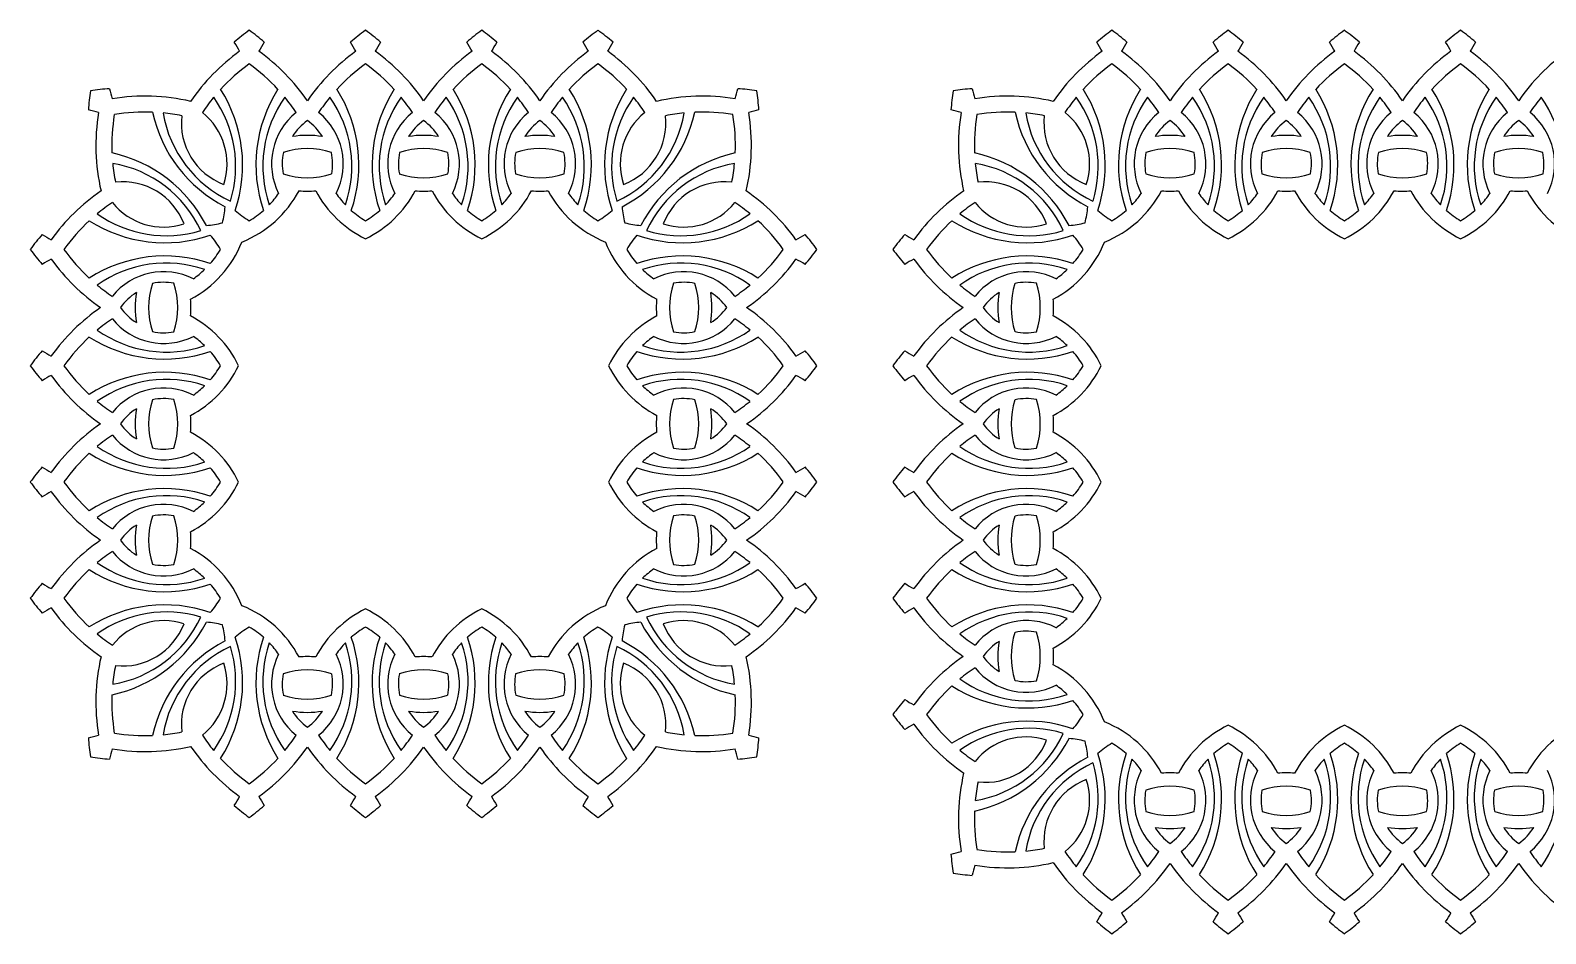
# Model space of a CAD drawing. Extents: x -69 to 469, y -246 to 206.
# Drawn here: x -68.7 to 216.5, y -224.2 to -54.3 of the extents above; entities that cross this region are included whole.
import ezdxf

# ---------------------------------------------------------------- set-up
doc = ezdxf.new("R2010")
doc.units = 0
doc.layers.get('0').update_dxf_attribs({"linetype": 'CONTINUOUS'})

msp = doc.modelspace()

# ---------------------------------------------------------------- linework, layer by layer
for centre, radius, start, end in [((-6.86, -83.01), 35.38, 125.6285, 131.4695), ((-52.51, -70.71), 26.38, 28.292, 32.5752), ((-48.07, -83.01), 35.38, 48.5305, 54.3715), ((-2.42, -70.71), 26.38, 147.4248, 151.708), ((15.02, -83.01), 35.38, 125.6285, 131.4695), ((-30.64, -70.71), 26.38, 28.292, 32.5752), ((-26.2, -83.01), 35.38, 48.5305, 54.3715), ((19.45, -70.71), 26.38, 147.4248, 151.708), ((36.89, -83.01), 35.38, 125.6285, 131.4695), ((-8.77, -70.71), 26.38, 28.292, 32.5752), ((-4.33, -83.01), 35.38, 48.5305, 54.3715), ((41.33, -70.71), 26.38, 147.4248, 151.708), ((58.76, -83.01), 35.38, 125.6285, 131.4695), ((13.11, -70.71), 26.38, 28.292, 32.5752), ((17.55, -83.01), 35.38, 48.5305, 54.3715), ((63.2, -70.71), 26.38, 147.4248, 151.708), ((155.46, -83.01), 35.38, 125.6285, 131.4695), ((109.81, -70.71), 26.38, 28.292, 32.5752), ((114.25, -83.01), 35.38, 48.5305, 54.3715), ((159.9, -70.71), 26.38, 147.4248, 151.708), ((177.34, -83.01), 35.38, 125.6285, 131.4695), ((131.68, -70.71), 26.38, 28.292, 32.5752), ((136.12, -83.01), 35.38, 48.5305, 54.3715), ((181.78, -70.71), 26.38, 147.4248, 151.708), ((199.21, -83.01), 35.38, 125.6285, 131.4695), ((153.55, -70.71), 26.38, 28.292, 32.5752), ((157.99, -83.01), 35.38, 48.5305, 54.3715), ((203.65, -70.71), 26.38, 147.4248, 151.708), ((221.08, -83.01), 35.38, 125.6285, 131.4695), ((175.43, -70.71), 26.38, 28.292, 32.5752), ((179.87, -83.01), 35.38, 48.5305, 54.3715), ((225.52, -70.71), 26.38, 147.4248, 151.708), ((-6.86, -89.35), 38.38, 125.7627, 145.5271), ((-48.07, -89.35), 38.38, 34.718, 54.2373), ((15.02, -89.35), 38.38, 125.7627, 145.282), ((-26.2, -89.35), 38.38, 34.718, 54.2373), ((36.89, -89.35), 38.38, 125.7627, 145.282), ((-4.33, -89.35), 38.38, 34.718, 54.2373), ((58.76, -89.35), 38.38, 125.7627, 145.282), ((17.55, -89.35), 38.38, 34.4729, 54.2373), ((155.46, -89.35), 38.38, 125.7627, 145.5271), ((114.25, -89.35), 38.38, 34.718, 54.2373), ((177.34, -89.35), 38.38, 125.7627, 145.282), ((136.12, -89.35), 38.38, 34.718, 54.2373), ((199.21, -89.35), 38.38, 125.7627, 145.282), ((157.99, -89.35), 38.38, 34.718, 54.2373), ((221.08, -89.35), 38.38, 125.7627, 145.282), ((179.87, -89.35), 38.38, 34.718, 54.2373), ((242.95, -89.35), 38.38, 125.7627, 145.282), ((-6.86, -89.35), 35.38, 125.6285, 137.3105), ((-48.07, -89.35), 35.38, 42.6895, 54.3715), ((15.02, -89.35), 35.38, 125.6285, 137.3105), ((-26.2, -89.35), 35.38, 42.6895, 54.3715), ((36.89, -89.35), 35.38, 125.6285, 137.3105), ((-4.33, -89.35), 35.38, 42.6895, 54.3715), ((58.76, -89.35), 35.38, 125.6285, 137.3105), ((17.55, -89.35), 35.38, 42.6895, 54.3715), ((155.46, -89.35), 35.38, 125.6285, 137.3105), ((114.25, -89.35), 35.38, 42.6895, 54.3715), ((177.34, -89.35), 35.38, 125.6285, 137.3105), ((136.12, -89.35), 35.38, 42.6895, 54.3715), ((199.21, -89.35), 35.38, 125.6285, 137.3105), ((157.99, -89.35), 35.38, 42.6895, 54.3715), ((221.08, -89.35), 35.38, 125.6285, 137.3105), ((179.87, -89.35), 35.38, 42.6895, 54.3715), ((-51.57, -100.55), 35.38, 93.5305, 99.3715), ((-27.99, -59.56), 26.38, 192.4248, 196.708), ((-55.09, -79.56), 26.38, 341.0516, 32.5752), ((0.16, -79.56), 26.38, 147.4248, 198.9484), ((-33.21, -79.56), 26.38, 341.0516, 32.5752), ((22.03, -79.56), 26.38, 147.4248, 198.9484), ((-11.34, -79.56), 26.38, 341.0516, 32.5752), ((43.9, -79.56), 26.38, 147.4248, 198.9484), ((10.53, -79.56), 26.38, 341.0516, 32.5752), ((65.77, -79.56), 26.38, 147.4248, 198.9484), ((38.68, -59.56), 26.38, 343.292, 347.5752), ((62.26, -100.55), 35.38, 80.6285, 86.4695), ((110.75, -100.55), 35.38, 93.5305, 99.3715), ((134.33, -59.56), 26.38, 192.4248, 196.708), ((107.23, -79.56), 26.38, 341.0516, 32.5752), ((162.48, -79.56), 26.38, 147.4248, 198.9484), ((129.11, -79.56), 26.38, 341.0516, 32.5752), ((184.35, -79.56), 26.38, 147.4248, 198.9484), ((150.98, -79.56), 26.38, 341.0516, 32.5752), ((206.22, -79.56), 26.38, 147.4248, 198.9484), ((172.85, -79.56), 26.38, 341.0516, 32.5752), ((228.1, -79.56), 26.38, 147.4248, 198.9484), ((-22.43, -71.4), 35.38, 170.6285, 176.4695), ((-47.09, -105.02), 38.38, 77.0503, 99.2373), ((-6.86, -89.35), 35.38, 140.5322, 146.2865), ((-52.41, -79.81), 22.38, 342.9384, 35.3748), ((-2.52, -79.81), 22.38, 144.6252, 198.9261), ((-48.07, -89.35), 35.38, 33.7135, 39.4678), ((15.02, -89.35), 35.38, 140.5322, 146.2865), ((-30.54, -79.81), 22.38, 341.0739, 35.3748), ((19.36, -79.81), 22.38, 144.6252, 198.9261), ((-26.2, -89.35), 35.38, 33.7135, 39.4678), ((36.89, -89.35), 35.38, 140.5322, 146.2865), ((-8.67, -79.81), 22.38, 341.0739, 35.3748), ((41.23, -79.81), 22.38, 144.6252, 198.9261), ((-4.33, -89.35), 35.38, 33.7135, 39.4678), ((58.76, -89.35), 35.38, 140.5322, 146.2865), ((13.21, -79.81), 22.38, 341.0739, 35.3748), ((63.1, -79.81), 22.38, 144.6252, 197.0616), ((17.55, -89.35), 35.38, 33.7135, 39.4678), ((57.78, -105.02), 38.38, 80.7627, 102.9497), ((33.12, -71.4), 35.38, 3.5305, 9.3715), ((139.89, -71.4), 35.38, 170.6285, 176.4695), ((115.23, -105.02), 38.38, 77.0503, 99.2373), ((155.46, -89.35), 35.38, 140.5322, 146.2865), ((109.91, -79.81), 22.38, 342.9384, 35.3748), ((159.8, -79.81), 22.38, 144.6252, 198.9261), ((114.25, -89.35), 35.38, 33.7135, 39.4678), ((177.34, -89.35), 35.38, 140.5322, 146.2865), ((131.78, -79.81), 22.38, 341.0739, 35.3748), ((181.68, -79.81), 22.38, 144.6252, 198.9261), ((136.12, -89.35), 35.38, 33.7135, 39.4678), ((199.21, -89.35), 35.38, 140.5322, 146.2865), ((153.65, -79.81), 22.38, 341.0739, 35.3748), ((203.55, -79.81), 22.38, 144.6252, 198.9261), ((157.99, -89.35), 35.38, 33.7135, 39.4678), ((221.08, -89.35), 35.38, 140.5322, 146.2865), ((175.53, -79.81), 22.38, 341.0739, 35.3748), ((225.42, -79.81), 22.38, 144.6252, 198.9261), ((179.87, -89.35), 35.38, 33.7135, 39.4678), ((242.95, -89.35), 35.38, 140.5322, 146.2865), ((197.4, -79.81), 22.38, 341.0739, 35.3748), ((-63.41, -94.98), 26.38, 73.292, 77.5752), ((-17.95, -75.88), 38.38, 170.7627, 192.9302), ((-17.95, -75.88), 35.38, 170.6285, 182.3105), ((-47.09, -105.02), 35.38, 87.6895, 99.3715), ((-19.91, -64), 26.38, 192.4248, 242.6902), ((-21.62, -66.07), 22.38, 189.6252, 245.1644), ((-47.09, -105.02), 35.38, 78.7135, 84.4678), ((-27.87, -71.67), 12.38, 173.7736, 249.1051), ((-44.03, -79.36), 12.38, 341.7411, 51.2264), ((-10.89, -79.36), 12.38, 128.7736, 206.8507), ((-10.89, -79.36), 9.88, 124.7779, 148.8466), ((-22.16, -79.36), 9.88, 31.1534, 55.2221), ((-22.16, -79.36), 12.38, 333.1493, 51.2264), ((10.98, -79.36), 12.38, 128.7736, 206.8507), ((10.98, -79.36), 9.88, 124.7779, 148.8466), ((-0.29, -79.36), 9.88, 31.1534, 55.2221), ((-0.29, -79.36), 12.38, 333.1493, 51.2264), ((32.85, -79.36), 12.38, 128.7736, 206.8507), ((32.85, -79.36), 9.88, 124.7779, 148.8466), ((21.58, -79.36), 9.88, 31.1534, 55.2221), ((21.58, -79.36), 12.38, 333.1493, 51.2264), ((32.31, -66.07), 22.38, 294.8356, 350.3748), ((54.72, -79.36), 12.38, 128.7736, 198.2589), ((30.6, -64), 26.38, 297.3098, 347.5752), ((38.55, -71.67), 12.38, 290.8949, 6.2264), ((57.78, -105.02), 35.38, 95.5322, 101.2865), ((57.78, -105.02), 35.38, 80.6285, 92.3105), ((28.64, -75.88), 35.38, 357.6895, 9.3715), ((28.64, -75.88), 38.38, 347.0698, 9.2373), ((74.1, -94.98), 26.38, 102.4248, 106.708), ((98.91, -94.98), 26.38, 73.292, 77.5752), ((144.37, -75.88), 38.38, 170.7627, 192.9302), ((144.37, -75.88), 35.38, 170.6285, 182.3105), ((115.23, -105.02), 35.38, 87.6895, 99.3715), ((142.41, -64), 26.38, 192.4248, 242.6902), ((140.7, -66.07), 22.38, 189.6252, 245.1644), ((115.23, -105.02), 35.38, 78.7135, 84.4678), ((134.45, -71.67), 12.38, 173.7736, 249.1051), ((118.29, -79.36), 12.38, 341.7411, 51.2264), ((151.43, -79.36), 12.38, 128.7736, 206.8507), ((151.43, -79.36), 9.88, 124.7779, 148.8466), ((140.16, -79.36), 9.88, 31.1534, 55.2221), ((140.16, -79.36), 12.38, 333.1493, 51.2264), ((173.3, -79.36), 12.38, 128.7736, 206.8507), ((173.3, -79.36), 9.88, 124.7779, 148.8466), ((162.03, -79.36), 9.88, 31.1534, 55.2221), ((162.03, -79.36), 12.38, 333.1493, 51.2264), ((195.17, -79.36), 12.38, 128.7736, 206.8507), ((195.17, -79.36), 9.88, 124.7779, 148.8466), ((183.9, -79.36), 9.88, 31.1534, 55.2221), ((183.9, -79.36), 12.38, 333.1493, 51.2264), ((217.04, -79.36), 12.38, 128.7736, 206.8507), ((217.04, -79.36), 9.88, 124.7779, 148.8466), ((205.78, -79.36), 9.88, 31.1534, 55.2221), ((205.78, -79.36), 12.38, 333.1493, 51.2264), ((-16.53, -91.02), 17.01, 80.4597, 99.5403), ((5.34, -91.02), 17.01, 80.4597, 99.5403), ((27.22, -91.02), 17.01, 80.4597, 99.5403), ((145.79, -91.02), 17.01, 80.4597, 99.5403), ((167.67, -91.02), 17.01, 80.4597, 99.5403), ((189.54, -91.02), 17.01, 80.4597, 99.5403), ((211.41, -91.02), 17.01, 80.4597, 99.5403), ((-16.53, -91.02), 14.51, 71.8286, 108.1714), ((5.34, -91.02), 14.51, 71.8286, 108.1714), ((27.22, -91.02), 14.51, 71.8286, 108.1714), ((145.79, -91.02), 14.51, 71.8286, 108.1714), ((167.67, -91.02), 14.51, 71.8286, 108.1714), ((189.54, -91.02), 14.51, 71.8286, 108.1714), ((211.41, -91.02), 14.51, 71.8286, 108.1714), ((-58.97, -103.07), 26.38, 27.3098, 77.5752), ((-56.9, -101.35), 22.38, 24.9164, 80.3748), ((-17.95, -75.88), 35.38, 185.5322, 191.2865), ((-10.89, -79.36), 10.38, 168.2047, 190.5365), ((-22.16, -79.36), 10.38, 349.4635, 11.7953), ((10.98, -79.36), 10.38, 168.2047, 190.5365), ((-0.29, -79.36), 10.38, 349.4635, 11.7953), ((32.85, -79.36), 10.38, 168.2047, 190.5365), ((21.58, -79.36), 10.38, 349.4635, 11.7953), ((69.66, -103.07), 26.38, 102.4248, 152.6902), ((67.59, -101.35), 22.38, 99.6252, 155.0836), ((28.64, -75.88), 35.38, 348.7135, 354.4678), ((103.35, -103.07), 26.38, 27.3098, 77.5752), ((105.42, -101.35), 22.38, 24.9164, 80.3748), ((144.37, -75.88), 35.38, 185.5322, 191.2865), ((151.43, -79.36), 10.38, 168.2047, 190.5365), ((140.16, -79.36), 10.38, 349.4635, 11.7953), ((173.3, -79.36), 10.38, 168.2047, 190.5365), ((162.03, -79.36), 10.38, 349.4635, 11.7953), ((195.17, -79.36), 10.38, 168.2047, 190.5365), ((183.9, -79.36), 10.38, 349.4635, 11.7953), ((217.04, -79.36), 10.38, 168.2047, 190.5365), ((205.78, -79.36), 10.38, 349.4635, 11.7953), ((-16.53, -67.49), 14.51, 251.645, 288.355), ((5.34, -67.49), 14.51, 251.645, 288.355), ((27.22, -67.49), 14.51, 251.645, 288.355), ((145.79, -67.49), 14.51, 251.645, 288.355), ((167.67, -67.49), 14.51, 251.645, 288.355), ((189.54, -67.49), 14.51, 251.645, 288.355), ((211.41, -67.49), 14.51, 251.645, 288.355), ((-33.58, -116.07), 38.38, 124.5634, 144.2373), ((-51.3, -95.11), 12.38, 21.0343, 96.2264), ((-36.53, -74.71), 20.83, 291.6384, 332.2115), ((-36.53, -74.71), 17.83, 316.1138, 324.9531), ((-16.53, -67.49), 17.01, 264.6766, 275.3234), ((3.48, -74.71), 20.83, 207.7885, 244.1866), ((3.48, -74.71), 17.83, 215.0469, 223.8862), ((-14.66, -74.71), 20.83, 295.8134, 332.2115), ((-14.66, -74.71), 17.83, 316.1138, 324.9531), ((5.34, -67.49), 17.01, 264.6766, 275.3234), ((25.35, -74.71), 20.83, 207.7885, 244.1866), ((25.35, -74.71), 17.83, 215.0469, 223.8862), ((7.21, -74.71), 20.83, 295.8134, 332.2115), ((7.21, -74.71), 17.83, 316.1138, 324.9531), ((27.22, -67.49), 17.01, 264.6766, 275.3234), ((47.22, -74.71), 20.83, 207.7885, 248.3616), ((47.22, -74.71), 17.83, 215.0469, 223.8862), ((61.99, -95.11), 12.38, 83.7736, 158.9657), ((44.27, -116.07), 38.38, 35.7627, 55.4366), ((128.74, -116.07), 38.38, 124.5634, 144.2373), ((111.02, -95.11), 12.38, 21.0343, 96.2264), ((125.79, -74.71), 20.83, 291.6384, 332.2115), ((125.79, -74.71), 17.83, 316.1138, 324.9531), ((145.79, -67.49), 17.01, 264.6766, 275.3234), ((165.8, -74.71), 20.83, 207.7885, 244.1866), ((165.8, -74.71), 17.83, 215.0469, 223.8862), ((147.66, -74.71), 20.83, 295.8134, 332.2115), ((147.66, -74.71), 17.83, 316.1138, 324.9531), ((167.67, -67.49), 17.01, 264.6766, 275.3234), ((187.67, -74.71), 20.83, 207.7885, 244.1866), ((187.67, -74.71), 17.83, 215.0469, 223.8862), ((169.53, -74.71), 20.83, 295.8134, 332.2115), ((169.53, -74.71), 17.83, 316.1138, 324.9531), ((189.54, -67.49), 17.01, 264.6766, 275.3234), ((209.54, -74.71), 20.83, 207.7885, 244.1866), ((209.54, -74.71), 17.83, 215.0469, 223.8862), ((191.4, -74.71), 20.83, 295.8134, 332.2115), ((191.4, -74.71), 17.83, 316.1138, 324.9531), ((211.41, -67.49), 17.01, 264.6766, 275.3234), ((231.42, -74.71), 20.83, 207.7885, 248.3616), ((-33.58, -116.07), 35.38, 123.7135, 129.4678), ((-43.57, -78.89), 12.38, 218.7736, 287.9773), ((-49.78, -86.02), 17.83, 345.5773, 355.4292), ((-18.39, -74.71), 17.83, 228.7979, 239.4227), ((-36.53, -74.71), 17.83, 300.5773, 311.2021), ((3.48, -74.71), 17.83, 228.7979, 239.4227), ((-14.66, -74.71), 17.83, 300.5773, 311.2021), ((25.35, -74.71), 17.83, 228.7979, 239.4227), ((7.21, -74.71), 17.83, 300.5773, 311.2021), ((47.22, -74.71), 17.83, 228.7979, 239.4227), ((29.08, -74.71), 17.83, 300.5773, 311.2021), ((60.47, -86.02), 17.83, 184.5708, 194.4227), ((54.26, -78.89), 12.38, 252.0227, 321.2264), ((44.27, -116.07), 35.38, 50.5322, 56.2865), ((128.74, -116.07), 35.38, 123.7135, 129.4678), ((118.75, -78.89), 12.38, 218.7736, 287.9773), ((112.54, -86.02), 17.83, 345.5773, 355.4292), ((143.93, -74.71), 17.83, 228.7979, 239.4227), ((125.79, -74.71), 17.83, 300.5773, 311.2021), ((165.8, -74.71), 17.83, 228.7979, 239.4227), ((147.66, -74.71), 17.83, 300.5773, 311.2021), ((187.67, -74.71), 17.83, 228.7979, 239.4227), ((169.53, -74.71), 17.83, 300.5773, 311.2021), ((209.54, -74.71), 17.83, 228.7979, 239.4227), ((191.4, -74.71), 17.83, 300.5773, 311.2021), ((-33.58, -116.07), 35.38, 132.6895, 144.3715), ((-43.37, -67.84), 26.38, 237.4248, 288.9484), ((-43.11, -70.52), 22.38, 234.6252, 286.9001), ((-36.96, -73.19), 17.83, 274.5708, 284.4227), ((47.64, -73.19), 17.83, 255.5773, 265.4292), ((54.05, -67.84), 26.38, 251.0516, 302.5752), ((53.8, -70.52), 22.38, 253.0999, 305.3748), ((44.27, -116.07), 35.38, 35.6285, 47.3105), ((128.74, -116.07), 35.38, 132.6895, 144.3715), ((118.96, -67.84), 26.38, 237.4248, 288.9484), ((119.21, -70.52), 22.38, 234.6252, 286.9001), ((125.36, -73.19), 17.83, 274.5708, 284.4227), ((-39.91, -116.07), 35.38, 138.5305, 144.3715), ((-52.22, -70.42), 26.38, 237.4248, 241.708), ((-48.22, -86.39), 20.83, 297.7885, 338.3616), ((-48.22, -104.53), 17.83, 30.5773, 41.2021), ((58.91, -86.39), 20.83, 201.6384, 242.2115), ((58.91, -104.53), 17.83, 138.7979, 149.4227), ((62.91, -70.42), 26.38, 298.292, 302.5752), ((50.6, -116.07), 35.38, 35.6285, 41.4695), ((122.41, -116.07), 35.38, 138.5305, 144.3715), ((110.1, -70.42), 26.38, 237.4248, 241.708), ((114.1, -86.39), 20.83, 297.7885, 338.3616), ((114.1, -104.53), 17.83, 30.5773, 41.2021), ((-39.91, -74.86), 35.38, 215.6285, 221.4695), ((-33.58, -74.86), 35.38, 215.6285, 227.3105), ((-43.37, -123.08), 26.38, 71.0516, 122.5752), ((-48.22, -86.39), 17.83, 318.7979, 329.4227), ((58.91, -86.39), 17.83, 210.5773, 221.2021), ((54.05, -123.08), 26.38, 57.4248, 108.9484), ((44.27, -74.86), 35.38, 312.6895, 324.3715), ((50.6, -74.86), 35.38, 318.5305, 324.3715), ((122.41, -74.86), 35.38, 215.6285, 221.4695), ((128.74, -74.86), 35.38, 215.6285, 227.3105), ((118.96, -123.08), 26.38, 71.0516, 122.5752), ((114.1, -86.39), 17.83, 318.7979, 329.4227), ((-52.22, -120.51), 26.38, 118.292, 122.5752), ((-33.58, -74.86), 38.38, 215.7627, 235.282), ((-43.11, -120.41), 22.38, 71.0739, 125.3748), ((-43.57, -112.03), 12.38, 63.1493, 141.2264), ((-48.22, -86.39), 17.83, 305.0469, 313.8862), ((53.8, -120.41), 22.38, 54.6252, 108.9261), ((58.91, -86.39), 17.83, 226.1138, 234.9531), ((54.26, -112.03), 12.38, 38.7736, 116.8507), ((44.27, -74.86), 38.38, 304.718, 324.2373), ((62.91, -120.51), 26.38, 57.4248, 61.708), ((110.1, -120.51), 26.38, 118.292, 122.5752), ((128.74, -74.86), 38.38, 215.7627, 235.282), ((119.21, -120.41), 22.38, 71.0739, 125.3748), ((118.75, -112.03), 12.38, 63.1493, 141.2264), ((114.1, -86.39), 17.83, 305.0469, 313.8862), ((-33.58, -74.86), 35.38, 230.5322, 236.2865), ((-31.91, -106.4), 14.51, 161.8286, 198.1714), ((-43.57, -112.03), 10.38, 79.4635, 101.7953), ((-55.44, -106.4), 14.51, 341.645, 18.355), ((66.13, -106.4), 14.51, 161.645, 198.355), ((54.26, -112.03), 10.38, 78.2047, 100.5365), ((42.59, -106.4), 14.51, 341.8286, 18.1714), ((44.27, -74.86), 35.38, 303.7135, 309.4678), ((128.74, -74.86), 35.38, 230.5322, 236.2865), ((130.41, -106.4), 14.51, 161.8286, 198.1714), ((118.75, -112.03), 10.38, 79.4635, 101.7953), ((106.88, -106.4), 14.51, 341.645, 18.355), ((-43.57, -112.03), 9.88, 121.1534, 145.2221), ((-31.91, -106.4), 17.01, 170.4597, 189.5403), ((-55.44, -106.4), 17.01, 354.6766, 5.3234), ((66.13, -106.4), 17.01, 174.6766, 185.3234), ((54.26, -112.03), 9.88, 34.7779, 58.8466), ((42.59, -106.4), 17.01, 350.4597, 9.5403), ((118.75, -112.03), 9.88, 121.1534, 145.2221), ((130.41, -106.4), 17.01, 170.4597, 189.5403), ((106.88, -106.4), 17.01, 354.6766, 5.3234), ((-33.58, -137.94), 38.38, 124.718, 144.2373), ((-43.57, -100.77), 9.88, 214.7779, 238.8466), ((-48.22, -126.41), 20.83, 25.8134, 62.2115), ((58.91, -126.41), 20.83, 117.7885, 154.1866), ((54.26, -100.77), 9.88, 301.1534, 325.2221), ((44.27, -137.94), 38.38, 35.7627, 55.282), ((128.74, -137.94), 38.38, 124.718, 144.2373), ((118.75, -100.77), 9.88, 214.7779, 238.8466), ((114.1, -126.41), 20.83, 25.8134, 62.2115), ((-33.58, -137.94), 35.38, 123.7135, 129.4678), ((-43.11, -92.39), 22.38, 234.6252, 288.9261), ((-43.57, -100.77), 12.38, 218.7736, 296.8507), ((-43.57, -100.77), 10.38, 258.2047, 280.5365), ((53.8, -92.39), 22.38, 251.0739, 305.3748), ((54.26, -100.77), 12.38, 243.1493, 321.2264), ((54.26, -100.77), 10.38, 259.4635, 281.7953), ((44.27, -137.94), 35.38, 50.5322, 56.2865), ((128.74, -137.94), 35.38, 123.7135, 129.4678), ((119.21, -92.39), 22.38, 234.6252, 288.9261), ((118.75, -100.77), 12.38, 218.7736, 296.8507), ((118.75, -100.77), 10.38, 258.2047, 280.5365), ((-33.58, -137.94), 35.38, 132.6895, 144.3715), ((-43.37, -89.71), 26.38, 237.4248, 288.9484), ((-48.22, -126.41), 17.83, 46.1138, 54.9531), ((54.05, -89.71), 26.38, 251.0516, 302.5752), ((58.91, -126.41), 17.83, 125.0469, 133.8862), ((44.27, -137.94), 35.38, 35.6285, 47.3105), ((128.74, -137.94), 35.38, 132.6895, 144.3715), ((118.96, -89.71), 26.38, 237.4248, 288.9484), ((114.1, -126.41), 17.83, 46.1138, 54.9531), ((-39.91, -137.94), 35.38, 138.5305, 144.3715), ((-52.22, -92.29), 26.38, 237.4248, 241.708), ((-48.22, -126.41), 17.83, 30.5773, 41.2021), ((58.91, -126.41), 17.83, 138.7979, 149.4227), ((62.91, -92.29), 26.38, 298.292, 302.5752), ((50.6, -137.94), 35.38, 35.6285, 41.4695), ((122.41, -137.94), 35.38, 138.5305, 144.3715), ((110.1, -92.29), 26.38, 237.4248, 241.708), ((114.1, -126.41), 17.83, 30.5773, 41.2021), ((-39.91, -96.73), 35.38, 215.6285, 221.4695), ((-52.22, -142.38), 26.38, 118.292, 122.5752), ((-33.58, -96.73), 38.38, 215.7627, 235.282), ((-33.58, -96.73), 35.38, 215.6285, 227.3105), ((-43.37, -144.96), 26.38, 71.0516, 122.5752), ((-48.22, -108.26), 20.83, 297.7885, 334.1866), ((-48.22, -108.26), 17.83, 318.7979, 329.4227), ((58.91, -108.26), 20.83, 205.8134, 242.2115), ((58.91, -108.26), 17.83, 210.5773, 221.2021), ((54.05, -144.96), 26.38, 57.4248, 108.9484), ((44.27, -96.73), 38.38, 304.718, 324.2373), ((44.27, -96.73), 35.38, 312.6895, 324.3715), ((62.91, -142.38), 26.38, 57.4248, 61.708), ((50.6, -96.73), 35.38, 318.5305, 324.3715), ((122.41, -96.73), 35.38, 215.6285, 221.4695), ((110.1, -142.38), 26.38, 118.292, 122.5752), ((128.74, -96.73), 38.38, 215.7627, 235.282), ((128.74, -96.73), 35.38, 215.6285, 227.3105), ((118.96, -144.96), 26.38, 71.0516, 122.5752), ((114.1, -108.26), 20.83, 297.7885, 334.1866), ((114.1, -108.26), 17.83, 318.7979, 329.4227), ((-43.11, -142.28), 22.38, 71.0739, 125.3748), ((-43.57, -133.9), 12.38, 63.1493, 141.2264), ((-48.22, -108.26), 17.83, 305.0469, 313.8862), ((53.8, -142.28), 22.38, 54.6252, 108.9261), ((58.91, -108.26), 17.83, 226.1138, 234.9531), ((54.26, -133.9), 12.38, 38.7736, 116.8507), ((119.21, -142.28), 22.38, 71.0739, 125.3748), ((118.75, -133.9), 12.38, 63.1493, 141.2264), ((114.1, -108.26), 17.83, 305.0469, 313.8862), ((-33.58, -96.73), 35.38, 230.5322, 236.2865), ((-43.57, -133.9), 9.88, 121.1534, 145.2221), ((-31.91, -128.27), 17.01, 170.4597, 189.5403), ((-31.91, -128.27), 14.51, 161.8286, 198.1714), ((-43.57, -133.9), 10.38, 79.4635, 101.7953), ((-55.44, -128.27), 14.51, 341.645, 18.355), ((66.13, -128.27), 14.51, 161.645, 198.355), ((54.26, -133.9), 10.38, 78.2047, 100.5365), ((42.59, -128.27), 14.51, 341.8286, 18.1714), ((42.59, -128.27), 17.01, 350.4597, 9.5403), ((54.26, -133.9), 9.88, 34.7779, 58.8466), ((44.27, -96.73), 35.38, 303.7135, 309.4678), ((128.74, -96.73), 35.38, 230.5322, 236.2865), ((118.75, -133.9), 9.88, 121.1534, 145.2221), ((130.41, -128.27), 17.01, 170.4597, 189.5403), ((130.41, -128.27), 14.51, 161.8286, 198.1714), ((118.75, -133.9), 10.38, 79.4635, 101.7953), ((106.88, -128.27), 14.51, 341.645, 18.355), ((-33.58, -159.81), 38.38, 124.718, 144.2373), ((-43.57, -122.64), 9.88, 214.7779, 238.8466), ((-55.44, -128.27), 17.01, 354.6766, 5.3234), ((66.13, -128.27), 17.01, 174.6766, 185.3234), ((54.26, -122.64), 9.88, 301.1534, 325.2221), ((44.27, -159.81), 38.38, 35.7627, 55.282), ((128.74, -159.81), 38.38, 124.718, 144.2373), ((118.75, -122.64), 9.88, 214.7779, 238.8466), ((106.88, -128.27), 17.01, 354.6766, 5.3234), ((-33.58, -159.81), 35.38, 123.7135, 129.4678), ((-43.57, -122.64), 12.38, 218.7736, 296.8507), ((-48.22, -148.28), 20.83, 25.8134, 62.2115), ((58.91, -148.28), 20.83, 117.7885, 154.1866), ((54.26, -122.64), 12.38, 243.1493, 321.2264), ((44.27, -159.81), 35.38, 50.5322, 56.2865), ((128.74, -159.81), 35.38, 123.7135, 129.4678), ((118.75, -122.64), 12.38, 218.7736, 296.8507), ((114.1, -148.28), 20.83, 25.8134, 62.2115), ((-33.58, -159.81), 35.38, 132.6895, 144.3715), ((-43.37, -111.58), 26.38, 237.4248, 288.9484), ((-43.11, -114.26), 22.38, 234.6252, 288.9261), ((-43.57, -122.64), 10.38, 258.2047, 280.5365), ((-48.22, -148.28), 17.83, 46.1138, 54.9531), ((54.05, -111.58), 26.38, 251.0516, 302.5752), ((53.8, -114.26), 22.38, 251.0739, 305.3748), ((58.91, -148.28), 17.83, 125.0469, 133.8862), ((54.26, -122.64), 10.38, 259.4635, 281.7953), ((44.27, -159.81), 35.38, 35.6285, 47.3105), ((128.74, -159.81), 35.38, 132.6895, 144.3715), ((118.96, -111.58), 26.38, 237.4248, 288.9484), ((119.21, -114.26), 22.38, 234.6252, 288.9261), ((118.75, -122.64), 10.38, 258.2047, 280.5365), ((114.1, -148.28), 17.83, 46.1138, 54.9531), ((-39.91, -159.81), 35.38, 138.5305, 144.3715), ((-52.22, -114.16), 26.38, 237.4248, 241.708), ((-48.22, -148.28), 17.83, 30.5773, 41.2021), ((58.91, -148.28), 17.83, 138.7979, 149.4227), ((62.91, -114.16), 26.38, 298.292, 302.5752), ((50.6, -159.81), 35.38, 35.6285, 41.4695), ((122.41, -159.81), 35.38, 138.5305, 144.3715), ((110.1, -114.16), 26.38, 237.4248, 241.708), ((114.1, -148.28), 17.83, 30.5773, 41.2021), ((-39.91, -118.6), 35.38, 215.6285, 221.4695), ((-33.58, -118.6), 35.38, 215.6285, 227.3105), ((-48.22, -130.14), 20.83, 297.7885, 334.1866), ((-48.22, -130.14), 17.83, 318.7979, 329.4227), ((58.91, -130.14), 20.83, 205.8134, 242.2115), ((58.91, -130.14), 17.83, 210.5773, 221.2021), ((44.27, -118.6), 35.38, 312.6895, 324.3715), ((50.6, -118.6), 35.38, 318.5305, 324.3715), ((122.41, -118.6), 35.38, 215.6285, 221.4695), ((128.74, -118.6), 35.38, 215.6285, 227.3105), ((114.1, -130.14), 20.83, 297.7885, 334.1866), ((114.1, -130.14), 17.83, 318.7979, 329.4227), ((-52.22, -164.25), 26.38, 118.292, 122.5752), ((-33.58, -118.6), 38.38, 215.7627, 235.282), ((-43.37, -166.83), 26.38, 71.0516, 122.5752), ((-43.11, -164.15), 22.38, 71.0739, 125.3748), ((54.05, -166.83), 26.38, 57.4248, 108.9484), ((53.8, -164.15), 22.38, 54.6252, 108.9261), ((44.27, -118.6), 38.38, 304.718, 324.2373), ((62.91, -164.25), 26.38, 57.4248, 61.708), ((110.1, -164.25), 26.38, 118.292, 122.5752), ((128.74, -118.6), 38.38, 215.7627, 235.282), ((118.96, -166.83), 26.38, 71.0516, 122.5752), ((119.21, -164.15), 22.38, 71.0739, 125.3748), ((-43.57, -155.78), 12.38, 63.1493, 141.2264), ((-43.57, -155.78), 10.38, 79.4635, 101.7953), ((-48.22, -130.14), 17.83, 305.0469, 313.8862), ((58.91, -130.14), 17.83, 226.1138, 234.9531), ((54.26, -155.78), 12.38, 38.7736, 116.8507), ((54.26, -155.78), 10.38, 78.2047, 100.5365), ((118.75, -155.78), 12.38, 63.1493, 141.2264), ((118.75, -155.78), 10.38, 79.4635, 101.7953), ((114.1, -130.14), 17.83, 305.0469, 313.8862), ((-33.58, -118.6), 35.38, 230.5322, 236.2865), ((-43.57, -155.78), 9.88, 121.1534, 145.2221), ((-31.91, -150.14), 17.01, 170.4597, 189.5403), ((-31.91, -150.14), 14.51, 161.8286, 198.1714), ((-55.44, -150.14), 14.51, 341.645, 18.355), ((66.13, -150.14), 14.51, 161.645, 198.355), ((42.59, -150.14), 14.51, 341.8286, 18.1714), ((42.59, -150.14), 17.01, 350.4597, 9.5403), ((54.26, -155.78), 9.88, 34.7779, 58.8466), ((44.27, -118.6), 35.38, 303.7135, 309.4678), ((128.74, -118.6), 35.38, 230.5322, 236.2865), ((118.75, -155.78), 9.88, 121.1534, 145.2221), ((130.41, -150.14), 17.01, 170.4597, 189.5403), ((130.41, -150.14), 14.51, 161.8286, 198.1714), ((106.88, -150.14), 14.51, 341.645, 18.355), ((-33.58, -181.69), 38.38, 124.718, 144.2373), ((-43.57, -144.51), 9.88, 214.7779, 238.8466), ((-55.44, -150.14), 17.01, 354.6766, 5.3234), ((66.13, -150.14), 17.01, 174.6766, 185.3234), ((54.26, -144.51), 9.88, 301.1534, 325.2221), ((44.27, -181.69), 38.38, 35.7627, 55.282), ((128.74, -181.69), 38.38, 124.718, 144.2373), ((118.75, -144.51), 9.88, 214.7779, 238.8466), ((106.88, -150.14), 17.01, 354.6766, 5.3234), ((-33.58, -181.69), 35.38, 123.7135, 129.4678), ((-43.57, -144.51), 12.38, 218.7736, 296.8507), ((-48.22, -170.15), 20.83, 21.6384, 62.2115), ((58.91, -170.15), 20.83, 117.7885, 158.3616), ((54.26, -144.51), 12.38, 243.1493, 321.2264), ((44.27, -181.69), 35.38, 50.5322, 56.2865), ((128.74, -181.69), 35.38, 123.7135, 129.4678), ((118.75, -144.51), 12.38, 218.7736, 296.8507), ((114.1, -170.15), 20.83, 25.8134, 62.2115), ((-33.58, -181.69), 35.38, 132.6895, 144.3715), ((-43.37, -133.46), 26.38, 237.4248, 288.9484), ((-43.11, -136.13), 22.38, 234.6252, 288.9261), ((-43.57, -144.51), 10.38, 258.2047, 280.5365), ((-48.22, -170.15), 17.83, 46.1138, 54.9531), ((54.05, -133.46), 26.38, 251.0516, 302.5752), ((53.8, -136.13), 22.38, 251.0739, 305.3748), ((58.91, -170.15), 17.83, 125.0469, 133.8862), ((54.26, -144.51), 10.38, 259.4635, 281.7953), ((44.27, -181.69), 35.38, 35.6285, 47.3105), ((128.74, -181.69), 35.38, 132.6895, 144.3715), ((118.96, -133.46), 26.38, 237.4248, 288.9484), ((119.21, -136.13), 22.38, 234.6252, 288.9261), ((118.75, -144.51), 10.38, 258.2047, 280.5365), ((114.1, -170.15), 17.83, 46.1138, 54.9531), ((-39.91, -181.69), 35.38, 138.5305, 144.3715), ((-52.22, -136.03), 26.38, 237.4248, 241.708), ((-48.22, -170.15), 17.83, 30.5773, 41.2021), ((58.91, -170.15), 17.83, 138.7979, 149.4227), ((62.91, -136.03), 26.38, 298.292, 302.5752), ((50.6, -181.69), 35.38, 35.6285, 41.4695), ((122.41, -181.69), 35.38, 138.5305, 144.3715), ((110.1, -136.03), 26.38, 237.4248, 241.708), ((114.1, -170.15), 17.83, 30.5773, 41.2021), ((-39.91, -140.47), 35.38, 215.6285, 221.4695), ((-33.58, -140.47), 35.38, 215.6285, 227.3105), ((-43.37, -188.7), 26.38, 71.0516, 122.5752), ((-48.22, -152.01), 17.83, 318.7979, 329.4227), ((-36.53, -181.83), 20.83, 27.7885, 68.3616), ((47.22, -181.83), 20.83, 111.6384, 152.2115), ((58.91, -152.01), 17.83, 210.5773, 221.2021), ((54.05, -188.7), 26.38, 57.4248, 108.9484), ((44.27, -140.47), 35.38, 312.6895, 324.3715), ((50.6, -140.47), 35.38, 318.5305, 324.3715), ((122.41, -140.47), 35.38, 215.6285, 221.4695), ((128.74, -140.47), 35.38, 215.6285, 227.3105), ((118.96, -188.7), 26.38, 71.0516, 122.5752), ((114.1, -152.01), 20.83, 297.7885, 334.1866), ((114.1, -152.01), 17.83, 318.7979, 329.4227), ((-52.22, -186.12), 26.38, 118.292, 122.5752), ((-33.58, -140.47), 38.38, 215.7627, 235.4366), ((-43.11, -186.03), 22.38, 73.0999, 125.3748), ((-43.57, -177.65), 12.38, 72.0227, 141.2264), ((-56.9, -155.19), 22.38, 279.6252, 335.0836), ((3.48, -181.83), 20.83, 115.8134, 152.2115), ((-14.66, -181.83), 20.83, 27.7885, 64.1866), ((25.35, -181.83), 20.83, 115.8134, 152.2115), ((7.21, -181.83), 20.83, 27.7885, 64.1866), ((53.8, -186.03), 22.38, 54.6252, 106.9001), ((67.59, -155.19), 22.38, 204.9164, 260.3748), ((54.26, -177.65), 12.38, 38.7736, 107.9773), ((44.27, -140.47), 38.38, 304.5634, 324.2373), ((62.91, -186.12), 26.38, 57.4248, 61.708), ((110.1, -186.12), 26.38, 118.292, 122.5752), ((128.74, -140.47), 38.38, 215.7627, 235.282), ((119.21, -186.03), 22.38, 71.0739, 125.3748), ((118.75, -177.65), 12.38, 63.1493, 141.2264), ((114.1, -152.01), 17.83, 305.0469, 313.8862), ((-33.58, -140.47), 35.38, 230.5322, 236.2865), ((-58.97, -153.48), 26.38, 282.4248, 332.6902), ((-51.3, -161.43), 12.38, 263.7736, 338.9657), ((-36.96, -183.35), 17.83, 75.5773, 85.4292), ((-49.78, -170.52), 17.83, 4.5708, 14.4227), ((-18.39, -181.83), 17.83, 120.5773, 131.2021), ((-36.53, -181.83), 17.83, 48.7979, 59.4227), ((3.48, -181.83), 17.83, 120.5773, 131.2021), ((-14.66, -181.83), 17.83, 48.7979, 59.4227), ((25.35, -181.83), 17.83, 120.5773, 131.2021), ((7.21, -181.83), 17.83, 48.7979, 59.4227), ((47.22, -181.83), 17.83, 120.5773, 131.2021), ((29.08, -181.83), 17.83, 48.7979, 59.4227), ((60.47, -170.52), 17.83, 165.5773, 175.4292), ((47.64, -183.35), 17.83, 94.5708, 104.4227), ((69.66, -153.48), 26.38, 207.3098, 257.5752), ((61.99, -161.43), 12.38, 201.0343, 276.2264), ((44.27, -140.47), 35.38, 303.7135, 309.4678), ((128.74, -140.47), 35.38, 230.5322, 236.2865), ((130.41, -172.01), 14.51, 161.8286, 198.1714), ((118.75, -177.65), 10.38, 79.4635, 101.7953), ((106.88, -172.01), 14.51, 341.645, 18.355), ((-19.91, -192.54), 26.38, 117.3098, 167.5752), ((-21.62, -190.47), 22.38, 114.8356, 170.3748), ((-52.41, -176.73), 22.38, 324.6252, 17.0616), ((-55.09, -176.98), 26.38, 327.4248, 18.9484), ((0.16, -176.98), 26.38, 161.0516, 212.5752), ((-2.52, -176.73), 22.38, 161.0739, 215.3748), ((-36.53, -181.83), 17.83, 35.0469, 43.8862), ((-30.54, -176.73), 22.38, 324.6252, 18.9261), ((3.48, -181.83), 17.83, 136.1138, 144.9531), ((-33.21, -176.98), 26.38, 327.4248, 18.9484), ((22.03, -176.98), 26.38, 161.0516, 212.5752), ((19.36, -176.73), 22.38, 161.0739, 215.3748), ((-14.66, -181.83), 17.83, 35.0469, 43.8862), ((-8.67, -176.73), 22.38, 324.6252, 18.9261), ((25.35, -181.83), 17.83, 136.1138, 144.9531), ((-11.34, -176.98), 26.38, 327.4248, 18.9484), ((43.9, -176.98), 26.38, 161.0516, 212.5752), ((41.23, -176.73), 22.38, 161.0739, 215.3748), ((7.21, -181.83), 17.83, 35.0469, 43.8862), ((13.21, -176.73), 22.38, 324.6252, 18.9261), ((47.22, -181.83), 17.83, 136.1138, 144.9531), ((10.53, -176.98), 26.38, 327.4248, 18.9484), ((65.77, -176.98), 26.38, 161.0516, 212.5752), ((63.1, -176.73), 22.38, 162.9384, 215.3748), ((32.31, -190.47), 22.38, 9.6252, 65.1644), ((30.6, -192.54), 26.38, 12.4248, 62.6902), ((118.75, -177.65), 9.88, 121.1534, 145.2221), ((130.41, -172.01), 17.01, 170.4597, 189.5403), ((106.88, -172.01), 17.01, 354.6766, 5.3234), ((-17.95, -180.66), 38.38, 167.0698, 189.2373), ((-17.95, -180.66), 35.38, 168.7135, 174.4678), ((-27.87, -184.87), 12.38, 110.8949, 186.2264), ((-44.03, -177.18), 12.38, 308.7736, 18.2589), ((-10.89, -177.18), 12.38, 153.1493, 231.2264), ((-16.53, -189.05), 17.01, 84.6766, 95.3234), ((-22.16, -177.18), 12.38, 308.7736, 26.8507), ((10.98, -177.18), 12.38, 153.1493, 231.2264), ((5.34, -189.05), 17.01, 84.6766, 95.3234), ((-0.29, -177.18), 12.38, 308.7736, 26.8507), ((32.85, -177.18), 12.38, 153.1493, 231.2264), ((27.22, -189.05), 17.01, 84.6766, 95.3234), ((21.58, -177.18), 12.38, 308.7736, 26.8507), ((54.72, -177.18), 12.38, 161.7411, 231.2264), ((38.55, -184.87), 12.38, 353.7736, 69.1051), ((28.64, -180.66), 35.38, 5.5322, 11.2865), ((28.64, -180.66), 38.38, 350.7627, 12.9302), ((128.74, -203.56), 38.38, 124.718, 144.2373), ((118.75, -166.38), 9.88, 214.7779, 238.8466), ((114.1, -192.02), 20.83, 21.6384, 62.2115), ((-10.89, -177.18), 10.38, 169.4635, 191.7953), ((-16.53, -189.05), 14.51, 71.645, 108.355), ((-22.16, -177.18), 10.38, 348.2047, 10.5365), ((10.98, -177.18), 10.38, 169.4635, 191.7953), ((5.34, -189.05), 14.51, 71.645, 108.355), ((-0.29, -177.18), 10.38, 348.2047, 10.5365), ((32.85, -177.18), 10.38, 169.4635, 191.7953), ((27.22, -189.05), 14.51, 71.645, 108.355), ((21.58, -177.18), 10.38, 348.2047, 10.5365), ((128.74, -203.56), 35.38, 123.7135, 129.4678), ((119.21, -158), 22.38, 234.6252, 288.9261), ((118.75, -166.38), 12.38, 218.7736, 296.8507), ((118.75, -166.38), 10.38, 258.2047, 280.5365), ((-17.95, -180.66), 35.38, 177.6895, 189.3715), ((-16.53, -165.52), 14.51, 251.8286, 288.1714), ((5.34, -165.52), 14.51, 251.8286, 288.1714), ((27.22, -165.52), 14.51, 251.8286, 288.1714), ((28.64, -180.66), 35.38, 350.6285, 2.3105), ((128.74, -203.56), 35.38, 132.6895, 144.3715), ((118.96, -155.33), 26.38, 237.4248, 288.9484), ((114.1, -192.02), 17.83, 46.1138, 54.9531), ((-10.89, -177.18), 9.88, 211.1534, 235.2221), ((-16.53, -165.52), 17.01, 260.4597, 279.5403), ((-22.16, -177.18), 9.88, 304.7779, 328.8466), ((10.98, -177.18), 9.88, 211.1534, 235.2221), ((5.34, -165.52), 17.01, 260.4597, 279.5403), ((-0.29, -177.18), 9.88, 304.7779, 328.8466), ((32.85, -177.18), 9.88, 211.1534, 235.2221), ((27.22, -165.52), 17.01, 260.4597, 279.5403), ((21.58, -177.18), 9.88, 304.7779, 328.8466), ((122.41, -203.56), 35.38, 138.5305, 144.3715), ((110.1, -157.9), 26.38, 237.4248, 241.708), ((114.1, -192.02), 17.83, 30.5773, 41.2021), ((122.41, -162.34), 35.38, 215.6285, 221.4695), ((110.1, -208), 26.38, 118.292, 122.5752), ((128.74, -162.34), 38.38, 215.7627, 235.4366), ((128.74, -162.34), 35.38, 215.6285, 227.3105), ((118.96, -210.57), 26.38, 71.0516, 122.5752), ((114.1, -173.88), 17.83, 318.7979, 329.4227), ((125.79, -203.7), 20.83, 27.7885, 68.3616), ((165.8, -203.7), 20.83, 115.8134, 152.2115), ((147.66, -203.7), 20.83, 27.7885, 64.1866), ((187.67, -203.7), 20.83, 115.8134, 152.2115), ((169.53, -203.7), 20.83, 27.7885, 64.1866), ((209.54, -203.7), 20.83, 115.8134, 152.2115), ((191.4, -203.7), 20.83, 27.7885, 64.1866), ((231.42, -203.7), 20.83, 111.6384, 152.2115), ((-63.41, -161.56), 26.38, 282.4248, 286.708), ((-22.43, -185.14), 35.38, 183.5305, 189.3715), ((-47.09, -151.52), 35.38, 260.6285, 272.3105), ((-47.09, -151.52), 35.38, 275.5322, 281.2865), ((-6.86, -167.2), 35.38, 213.7135, 219.4678), ((-48.07, -167.2), 35.38, 320.5322, 326.2865), ((15.02, -167.2), 35.38, 213.7135, 219.4678), ((-26.2, -167.2), 35.38, 320.5322, 326.2865), ((36.89, -167.2), 35.38, 213.7135, 219.4678), ((-4.33, -167.2), 35.38, 320.5322, 326.2865), ((58.76, -167.2), 35.38, 213.7135, 219.4678), ((17.55, -167.2), 35.38, 320.5322, 326.2865), ((57.78, -151.52), 35.38, 258.7135, 264.4678), ((57.78, -151.52), 35.38, 267.6895, 279.3715), ((74.1, -161.56), 26.38, 253.292, 257.5752), ((33.12, -185.14), 35.38, 350.6285, 356.4695), ((119.21, -207.9), 22.38, 73.0999, 125.3748), ((103.35, -175.35), 26.38, 282.4248, 332.6902), ((118.75, -199.52), 12.38, 72.0227, 141.2264), ((105.42, -177.06), 22.38, 279.6252, 335.0836), ((111.02, -183.31), 12.38, 263.7736, 338.9657), ((125.36, -205.22), 17.83, 75.5773, 85.4292), ((112.54, -192.4), 17.83, 4.5708, 14.4227), ((-51.57, -156), 35.38, 260.6285, 266.4695), ((-27.99, -196.98), 26.38, 163.292, 167.5752), ((-47.09, -151.52), 38.38, 260.7627, 282.9497), ((-6.86, -167.2), 38.38, 214.4729, 234.2373), ((-48.07, -167.2), 38.38, 305.7627, 325.282), ((15.02, -167.2), 38.38, 214.718, 234.2373), ((-26.2, -167.2), 38.38, 305.7627, 325.282), ((36.89, -167.2), 38.38, 214.718, 234.2373), ((-4.33, -167.2), 38.38, 305.7627, 325.282), ((58.76, -167.2), 38.38, 214.718, 234.2373), ((17.55, -167.2), 38.38, 305.7627, 325.5271), ((57.78, -151.52), 38.38, 257.0503, 279.2373), ((38.68, -196.98), 26.38, 12.4248, 16.708), ((62.26, -156), 35.38, 273.5305, 279.3715), ((128.74, -162.34), 35.38, 230.5322, 236.2865), ((142.41, -214.41), 26.38, 117.3098, 167.5752), ((107.23, -198.85), 26.38, 327.4248, 18.9484), ((143.93, -203.7), 17.83, 120.5773, 131.2021), ((125.79, -203.7), 17.83, 48.7979, 59.4227), ((162.48, -198.85), 26.38, 161.0516, 212.5752), ((129.11, -198.85), 26.38, 327.4248, 18.9484), ((165.8, -203.7), 17.83, 120.5773, 131.2021), ((147.66, -203.7), 17.83, 48.7979, 59.4227), ((184.35, -198.85), 26.38, 161.0516, 212.5752), ((150.98, -198.85), 26.38, 327.4248, 18.9484), ((187.67, -203.7), 17.83, 120.5773, 131.2021), ((169.53, -203.7), 17.83, 48.7979, 59.4227), ((206.22, -198.85), 26.38, 161.0516, 212.5752), ((172.85, -198.85), 26.38, 327.4248, 18.9484), ((209.54, -203.7), 17.83, 120.5773, 131.2021), ((191.4, -203.7), 17.83, 48.7979, 59.4227), ((228.1, -198.85), 26.38, 161.0516, 212.5752), ((-6.86, -167.2), 35.38, 222.6895, 234.3715), ((-48.07, -167.2), 35.38, 305.6285, 317.3105), ((15.02, -167.2), 35.38, 222.6895, 234.3715), ((-26.2, -167.2), 35.38, 305.6285, 317.3105), ((36.89, -167.2), 35.38, 222.6895, 234.3715), ((-4.33, -167.2), 35.38, 305.6285, 317.3105), ((58.76, -167.2), 35.38, 222.6895, 234.3715), ((17.55, -167.2), 35.38, 305.6285, 317.3105), ((140.7, -212.34), 22.38, 114.8356, 170.3748), ((109.91, -198.6), 22.38, 324.6252, 17.0616), ((159.8, -198.6), 22.38, 161.0739, 215.3748), ((125.79, -203.7), 17.83, 35.0469, 43.8862), ((151.43, -199.05), 12.38, 153.1493, 231.2264), ((140.16, -199.05), 12.38, 308.7736, 26.8507), ((131.78, -198.6), 22.38, 324.6252, 18.9261), ((165.8, -203.7), 17.83, 136.1138, 144.9531), ((181.68, -198.6), 22.38, 161.0739, 215.3748), ((147.66, -203.7), 17.83, 35.0469, 43.8862), ((173.3, -199.05), 12.38, 153.1493, 231.2264), ((162.03, -199.05), 12.38, 308.7736, 26.8507), ((153.65, -198.6), 22.38, 324.6252, 18.9261), ((187.67, -203.7), 17.83, 136.1138, 144.9531), ((203.55, -198.6), 22.38, 161.0739, 215.3748), ((169.53, -203.7), 17.83, 35.0469, 43.8862), ((195.17, -199.05), 12.38, 153.1493, 231.2264), ((183.9, -199.05), 12.38, 308.7736, 26.8507), ((175.53, -198.6), 22.38, 324.6252, 18.9261), ((209.54, -203.7), 17.83, 136.1138, 144.9531), ((225.42, -198.6), 22.38, 161.0739, 215.3748), ((191.4, -203.7), 17.83, 35.0469, 43.8862), ((217.04, -199.05), 12.38, 153.1493, 231.2264), ((205.78, -199.05), 12.38, 308.7736, 26.8507), ((197.4, -198.6), 22.38, 324.6252, 18.9261), ((144.37, -202.53), 38.38, 167.0698, 189.2373), ((144.37, -202.53), 35.38, 168.7135, 174.4678), ((134.45, -206.74), 12.38, 110.8949, 186.2264), ((118.29, -199.05), 12.38, 308.7736, 18.2589), ((145.79, -210.92), 14.51, 71.645, 108.355), ((145.79, -210.92), 17.01, 84.6766, 95.3234), ((167.67, -210.92), 14.51, 71.645, 108.355), ((167.67, -210.92), 17.01, 84.6766, 95.3234), ((189.54, -210.92), 14.51, 71.645, 108.355), ((189.54, -210.92), 17.01, 84.6766, 95.3234), ((211.41, -210.92), 14.51, 71.645, 108.355), ((211.41, -210.92), 17.01, 84.6766, 95.3234), ((-52.51, -185.83), 26.38, 327.4248, 331.708), ((-2.42, -185.83), 26.38, 208.292, 212.5752), ((-30.64, -185.83), 26.38, 327.4248, 331.708), ((19.45, -185.83), 26.38, 208.292, 212.5752), ((-8.77, -185.83), 26.38, 327.4248, 331.708), ((41.33, -185.83), 26.38, 208.292, 212.5752), ((13.11, -185.83), 26.38, 327.4248, 331.708), ((63.2, -185.83), 26.38, 208.292, 212.5752), ((151.43, -199.05), 10.38, 169.4635, 191.7953), ((140.16, -199.05), 10.38, 348.2047, 10.5365), ((173.3, -199.05), 10.38, 169.4635, 191.7953), ((162.03, -199.05), 10.38, 348.2047, 10.5365), ((195.17, -199.05), 10.38, 169.4635, 191.7953), ((183.9, -199.05), 10.38, 348.2047, 10.5365), ((217.04, -199.05), 10.38, 169.4635, 191.7953), ((205.78, -199.05), 10.38, 348.2047, 10.5365), ((-6.86, -173.53), 35.38, 228.5305, 234.3715), ((-48.07, -173.53), 35.38, 305.6285, 311.4695), ((15.02, -173.53), 35.38, 228.5305, 234.3715), ((-26.2, -173.53), 35.38, 305.6285, 311.4695), ((36.89, -173.53), 35.38, 228.5305, 234.3715), ((-4.33, -173.53), 35.38, 305.6285, 311.4695), ((58.76, -173.53), 35.38, 228.5305, 234.3715), ((17.55, -173.53), 35.38, 305.6285, 311.4695), ((144.37, -202.53), 35.38, 177.6895, 189.3715), ((145.79, -187.39), 14.51, 251.8286, 288.1714), ((167.67, -187.39), 14.51, 251.8286, 288.1714), ((189.54, -187.39), 14.51, 251.8286, 288.1714), ((211.41, -187.39), 14.51, 251.8286, 288.1714), ((145.79, -187.39), 17.01, 260.4597, 279.5403), ((151.43, -199.05), 9.88, 211.1534, 235.2221), ((140.16, -199.05), 9.88, 304.7779, 328.8466), ((167.67, -187.39), 17.01, 260.4597, 279.5403), ((173.3, -199.05), 9.88, 211.1534, 235.2221), ((162.03, -199.05), 9.88, 304.7779, 328.8466), ((195.17, -199.05), 9.88, 211.1534, 235.2221), ((189.54, -187.39), 17.01, 260.4597, 279.5403), ((183.9, -199.05), 9.88, 304.7779, 328.8466), ((211.41, -187.39), 17.01, 260.4597, 279.5403), ((217.04, -199.05), 9.88, 211.1534, 235.2221), ((205.78, -199.05), 9.88, 304.7779, 328.8466), ((115.23, -173.39), 35.38, 275.5322, 281.2865), ((98.91, -183.43), 26.38, 282.4248, 286.708), ((139.89, -207.01), 35.38, 183.5305, 189.3715), ((115.23, -173.39), 38.38, 260.7627, 282.9497), ((115.23, -173.39), 35.38, 260.6285, 272.3105), ((155.46, -189.07), 38.38, 214.4729, 234.2373), ((155.46, -189.07), 35.38, 213.7135, 219.4678), ((114.25, -189.07), 38.38, 305.7627, 325.282), ((114.25, -189.07), 35.38, 320.5322, 326.2865), ((177.34, -189.07), 38.38, 214.718, 234.2373), ((177.34, -189.07), 35.38, 213.7135, 219.4678), ((136.12, -189.07), 38.38, 305.7627, 325.282), ((136.12, -189.07), 35.38, 320.5322, 326.2865), ((199.21, -189.07), 38.38, 214.718, 234.2373), ((199.21, -189.07), 35.38, 213.7135, 219.4678), ((157.99, -189.07), 38.38, 305.7627, 325.282), ((157.99, -189.07), 35.38, 320.5322, 326.2865), ((221.08, -189.07), 38.38, 214.718, 234.2373), ((221.08, -189.07), 35.38, 213.7135, 219.4678), ((179.87, -189.07), 38.38, 305.7627, 325.282), ((179.87, -189.07), 35.38, 320.5322, 326.2865), ((242.95, -189.07), 38.38, 214.718, 234.2373), ((242.95, -189.07), 35.38, 213.7135, 219.4678), ((110.75, -177.87), 35.38, 260.6285, 266.4695), ((134.33, -218.85), 26.38, 163.292, 167.5752), ((155.46, -189.07), 35.38, 222.6895, 234.3715), ((114.25, -189.07), 35.38, 305.6285, 317.3105), ((177.34, -189.07), 35.38, 222.6895, 234.3715), ((136.12, -189.07), 35.38, 305.6285, 317.3105), ((199.21, -189.07), 35.38, 222.6895, 234.3715), ((157.99, -189.07), 35.38, 305.6285, 317.3105), ((221.08, -189.07), 35.38, 222.6895, 234.3715), ((179.87, -189.07), 35.38, 305.6285, 317.3105), ((109.81, -207.71), 26.38, 327.4248, 331.708), ((155.46, -195.4), 35.38, 228.5305, 234.3715), ((114.25, -195.4), 35.38, 305.6285, 311.4695), ((159.9, -207.71), 26.38, 208.292, 212.5752), ((131.68, -207.71), 26.38, 327.4248, 331.708), ((177.34, -195.4), 35.38, 228.5305, 234.3715), ((136.12, -195.4), 35.38, 305.6285, 311.4695), ((181.78, -207.71), 26.38, 208.292, 212.5752), ((153.55, -207.71), 26.38, 327.4248, 331.708), ((199.21, -195.4), 35.38, 228.5305, 234.3715), ((157.99, -195.4), 35.38, 305.6285, 311.4695), ((203.65, -207.71), 26.38, 208.292, 212.5752), ((175.43, -207.71), 26.38, 327.4248, 331.708), ((221.08, -195.4), 35.38, 228.5305, 234.3715), ((179.87, -195.4), 35.38, 305.6285, 311.4695), ((225.52, -207.71), 26.38, 208.292, 212.5752)]:
    msp.add_arc(centre, radius, start, end)

doc.saveas('drawing.dxf')
